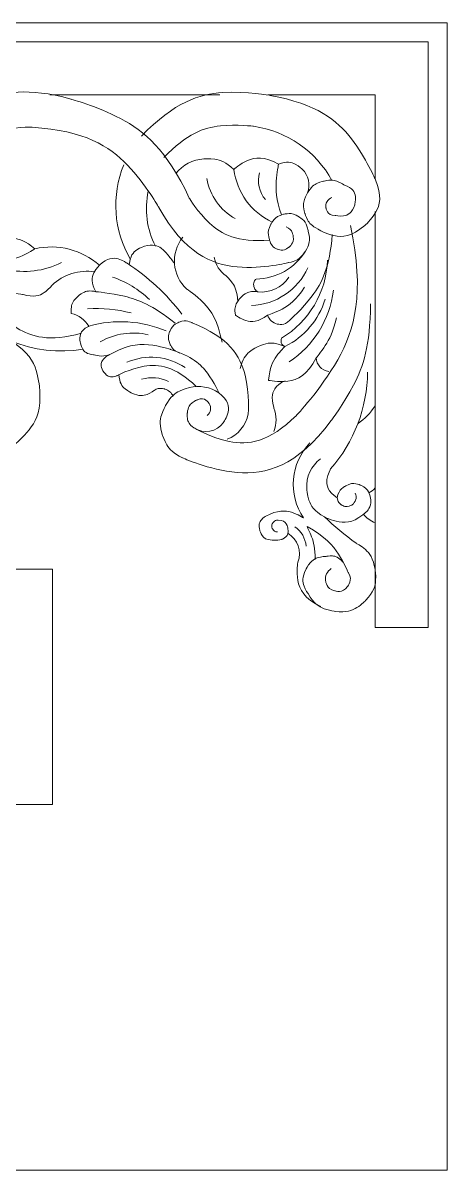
# Model space of a CAD drawing. Header units: millimetres. Extents: x 4881 to 5125, y 4052 to 4315.
# Drawn here: x 5079.6 to 5124.7, y 4193.4 to 4315.4 of the extents above; entities that cross this region are included whole.
import ezdxf

# ---------------------------------------------------------------- set-up
doc = ezdxf.new("R2010")
doc.units = ezdxf.units.MM
doc.header["$MEASUREMENT"] = 0
doc.layers.add('Layer 1', color=18, linetype='Continuous', true_color=0x000000)

msp = doc.modelspace()

# ---------------------------------------------------------------- linework, layer by layer
at = {"layer": 'Layer 1', "color": 1, "lineweight": 9, "true_color": 0xff0000}
for points, knots in [([(4880.69, 4315.42), (4880.69, 4315.42), (5124.69, 4315.42), (5124.69, 4315.42), (5124.69, 4315.42), (5124.69, 4315.42), (5124.69, 4284.92), (5124.69, 4254.42), (5124.69, 4193.42), (5124.69, 4193.42), (5124.69, 4193.42), (5124.69, 4193.42), (5063.69, 4193.42), (5002.69, 4193.42), (4880.69, 4193.42), (4880.69, 4193.42), (4880.69, 4193.42), (4880.69, 4193.42), (4880.69, 4223.92), (4880.69, 4254.42), (4880.69, 4315.42), (4880.69, 4315.42)], [0, 0, 0, 0, 0.142857, 0.142857, 0.142857, 0.285714, 0.285714, 0.285714, 0.428571, 0.428571, 0.428571, 0.571429, 0.571429, 0.571429, 0.714286, 0.714286, 0.714286, 0.857143, 0.857143, 0.857143, 1, 1, 1, 1]), ([(4949.06, 4307.76), (4949.06, 4307.76), (4928.35, 4307.76), (4928.35, 4307.76), (4928.35, 4307.76), (4928.35, 4307.76), (4928.35, 4302.92), (4928.35, 4298.08), (4928.35, 4288.41), (4928.35, 4288.41), (4928.35, 4288.41), (4928.35, 4288.41), (4926.94, 4288.41), (4925.52, 4288.41), (4922.69, 4288.41), (4922.69, 4288.41), (4922.69, 4288.41), (4922.69, 4288.41), (4922.69, 4294.66), (4922.69, 4300.91), (4922.69, 4313.42), (4922.69, 4313.42), (4922.69, 4313.42), (4922.69, 4313.42), (4929.28, 4313.42), (4935.87, 4313.42), (4949.06, 4313.42), (4949.06, 4313.42), (4949.06, 4313.42), (4949.06, 4313.42), (4992.47, 4313.42), (5035.87, 4313.42), (5122.69, 4313.42), (5122.69, 4313.42), (5122.69, 4313.42), (5122.69, 4313.42), (5122.69, 4297.84), (5122.69, 4282.27), (5122.69, 4251.12), (5122.69, 4251.12), (5122.69, 4251.12), (5122.69, 4251.12), (5121.28, 4251.12), (5119.86, 4251.12), (5117.03, 4251.12), (5117.03, 4251.12), (5117.03, 4251.12), (5117.03, 4251.12), (5117.03, 4262.18), (5117.03, 4273.23), (5117.03, 4295.35), (5117.03, 4295.35)], [0, 0, 0, 0, 0.055556, 0.055556, 0.055556, 0.111111, 0.111111, 0.111111, 0.166667, 0.166667, 0.166667, 0.222222, 0.222222, 0.222222, 0.277778, 0.277778, 0.277778, 0.333333, 0.333333, 0.333333, 0.388889, 0.388889, 0.388889, 0.444444, 0.444444, 0.444444, 0.5, 0.5, 0.5, 0.555556, 0.555556, 0.555556, 0.611111, 0.611111, 0.611111, 0.666667, 0.666667, 0.666667, 0.722222, 0.722222, 0.722222, 0.777778, 0.777778, 0.777778, 0.833333, 0.833333, 0.833333, 0.888889, 0.888889, 0.888889, 1, 1, 1, 1]), ([(5056.8, 4306.21), (5058.37, 4305.74), (5059.54, 4304.4), (5059.79, 4302.78), (5059.79, 4302.78), (5059.79, 4302.36), (5059.66, 4301.96), (5059.52, 4301.57), (5059.25, 4301.19), (5058.46, 4300.92), (5058.46, 4300.92), (5058.06, 4300.78), (5057.65, 4300.78), (5057.23, 4300.77), (5056.79, 4300.9), (5056.26, 4301.56), (5056.26, 4301.56), (5055.96, 4302.15), (5055.48, 4302.63), (5055.01, 4303.1), (5054.37, 4303.45), (5053.03, 4303.31), (5053.03, 4303.31), (5053.14, 4303.31), (5053.25, 4303.29), (5053.36, 4303.27), (5053.46, 4303.23), (5053.62, 4303.07), (5053.62, 4303.07), (5053.7, 4303), (5053.76, 4302.91), (5053.82, 4302.81), (5053.87, 4302.71), (5053.87, 4302.49), (5053.87, 4302.49), (5053.87, 4302.38), (5053.84, 4302.27), (5053.82, 4302.16), (5053.78, 4302.06), (5053.62, 4301.9), (5053.62, 4301.9), (5053.54, 4301.83), (5053.44, 4301.77), (5053.35, 4301.71), (5053.24, 4301.67), (5053.02, 4301.67), (5053.02, 4301.67), (5051.74, 4301.67), (5050.52, 4301.3), (5049.29, 4300.94), (5048.12, 4300.22), (5046.96, 4297.94), (5046.96, 4297.94), (5046.37, 4296.8), (5046.13, 4295.54), (5045.89, 4294.29), (5045.99, 4292.92), (5047.47, 4290.83), (5047.47, 4290.83), (5049.33, 4288.89), (5051.49, 4287.28), (5053.64, 4285.66), (5056.08, 4284.38), (5061.4, 4283.5), (5061.4, 4283.5), (5062.93, 4284.32), (5064.14, 4285.58), (5065.34, 4286.83), (5066.22, 4288.51), (5065.78, 4291.97), (5065.78, 4291.97), (5065.62, 4294.38), (5066.06, 4296.75), (5066.49, 4299.12), (5067.51, 4301.46), (5071.26, 4304.51), (5071.26, 4304.51), (5073.13, 4306.03), (5075.31, 4307.05), (5077.49, 4308.08), (5079.99, 4308.6), (5084.64, 4307.32), (5084.64, 4307.32), (5087.41, 4306.57), (5089.95, 4305.24), (5092.49, 4303.9), (5094.8, 4301.98), (5097.26, 4296.79), (5097.26, 4296.79), (5098.14, 4295.29), (5099.41, 4294.11), (5100.68, 4292.92), (5102.34, 4292.05), (5105.81, 4292.32), (5105.81, 4292.32), (5105.71, 4292.6), (5105.67, 4292.89), (5105.64, 4293.19), (5105.66, 4293.49), (5105.94, 4294.02), (5105.94, 4294.02), (5106.09, 4294.28), (5106.28, 4294.5), (5106.47, 4294.73), (5106.72, 4294.92), (5107.29, 4295.06), (5107.29, 4295.06), (5107.58, 4295.13), (5107.88, 4295.14), (5108.17, 4295.15), (5108.48, 4295.1), (5108.97, 4294.77), (5108.97, 4294.77), (5109.22, 4294.6), (5109.43, 4294.39), (5109.63, 4294.18), (5109.8, 4293.91), (5109.89, 4293.33), (5109.89, 4293.33), (5110, 4292.96), (5110.04, 4292.58), (5110.07, 4292.21), (5110.02, 4291.81), (5109.63, 4291.16), (5109.63, 4291.16), (5109.43, 4290.83), (5109.16, 4290.56), (5108.9, 4290.28), (5108.57, 4290.06), (5107.82, 4289.93), (5107.82, 4289.93), (5105.12, 4289.22), (5102.36, 4289.47), (5099.59, 4289.72), (5096.76, 4290.92), (5094.02, 4295.78), (5094.02, 4295.78), (5092.64, 4298.25), (5090.68, 4300.29), (5088.72, 4302.33), (5086.19, 4303.93), (5080.54, 4304.33), (5080.54, 4304.33), (5078.52, 4304.38), (5076.59, 4303.82), (5074.66, 4303.26), (5072.81, 4302.09), (5071.16, 4298.41), (5071.16, 4298.41), (5070.98, 4297.56), (5071.01, 4296.7), (5071.05, 4295.85), (5071.32, 4294.97), (5072.56, 4293.77), (5072.56, 4293.77), (5073.18, 4293.18), (5073.94, 4292.77), (5074.69, 4292.35), (5075.58, 4292.13), (5077.25, 4292.57), (5077.25, 4292.57), (5077.9, 4292.61), (5078.54, 4292.52), (5079.18, 4292.43), (5079.82, 4292.22), (5080.83, 4291.4), (5080.83, 4291.4), (5080.07, 4290.88), (5079.21, 4290.54), (5078.36, 4290.19), (5077.41, 4290.01), (5075.61, 4290.42), (5075.61, 4290.42), (5074.71, 4290.62), (5073.87, 4291), (5073.03, 4291.39), (5072.25, 4291.95), (5071.31, 4293.54)], [0, 0, 0, 0, 0.016667, 0.016667, 0.016667, 0.033333, 0.033333, 0.033333, 0.05, 0.05, 0.05, 0.066667, 0.066667, 0.066667, 0.083333, 0.083333, 0.083333, 0.1, 0.1, 0.1, 0.116667, 0.116667, 0.116667, 0.133333, 0.133333, 0.133333, 0.15, 0.15, 0.15, 0.166667, 0.166667, 0.166667, 0.183333, 0.183333, 0.183333, 0.2, 0.2, 0.2, 0.216667, 0.216667, 0.216667, 0.233333, 0.233333, 0.233333, 0.25, 0.25, 0.25, 0.266667, 0.266667, 0.266667, 0.283333, 0.283333, 0.283333, 0.3, 0.3, 0.3, 0.316667, 0.316667, 0.316667, 0.333333, 0.333333, 0.333333, 0.35, 0.35, 0.35, 0.366667, 0.366667, 0.366667, 0.383333, 0.383333, 0.383333, 0.4, 0.4, 0.4, 0.416667, 0.416667, 0.416667, 0.433333, 0.433333, 0.433333, 0.45, 0.45, 0.45, 0.466667, 0.466667, 0.466667, 0.483333, 0.483333, 0.483333, 0.5, 0.5, 0.5, 0.516667, 0.516667, 0.516667, 0.533333, 0.533333, 0.533333, 0.55, 0.55, 0.55, 0.566667, 0.566667, 0.566667, 0.583333, 0.583333, 0.583333, 0.6, 0.6, 0.6, 0.616667, 0.616667, 0.616667, 0.633333, 0.633333, 0.633333, 0.65, 0.65, 0.65, 0.666667, 0.666667, 0.666667, 0.683333, 0.683333, 0.683333, 0.7, 0.7, 0.7, 0.716667, 0.716667, 0.716667, 0.733333, 0.733333, 0.733333, 0.75, 0.75, 0.75, 0.766667, 0.766667, 0.766667, 0.783333, 0.783333, 0.783333, 0.8, 0.8, 0.8, 0.816667, 0.816667, 0.816667, 0.833333, 0.833333, 0.833333, 0.85, 0.85, 0.85, 0.866667, 0.866667, 0.866667, 0.883333, 0.883333, 0.883333, 0.9, 0.9, 0.9, 0.916667, 0.916667, 0.916667, 0.933333, 0.933333, 0.933333, 0.95, 0.95, 0.95, 0.966667, 0.966667, 0.966667, 1, 1, 1, 1]), ([(5112.43, 4296.84), (5111.98, 4296.68), (5111.71, 4296.22), (5111.8, 4295.75), (5111.8, 4295.75), (5111.84, 4295.51), (5111.97, 4295.31), (5112.09, 4295.11), (5112.3, 4294.94), (5112.78, 4294.95), (5112.78, 4294.95), (5113.22, 4294.82), (5113.67, 4294.89), (5114.13, 4294.95), (5114.59, 4295.2), (5114.86, 4296.08), (5114.86, 4296.08), (5114.99, 4296.52), (5114.93, 4296.97), (5114.88, 4297.42), (5114.64, 4297.89), (5113.76, 4298.17), (5113.76, 4298.17), (5113.45, 4298.38), (5113.1, 4298.53), (5112.75, 4298.68), (5112.36, 4298.76), (5111.62, 4298.6), (5111.62, 4298.6), (5111.25, 4298.53), (5110.9, 4298.37), (5110.55, 4298.22), (5110.23, 4297.99), (5109.84, 4297.33), (5109.84, 4297.33), (5109.64, 4297.01), (5109.52, 4296.65), (5109.4, 4296.29), (5109.35, 4295.89), (5109.56, 4295.16), (5109.56, 4295.16), (5109.67, 4294.8), (5109.85, 4294.46), (5110.03, 4294.13), (5110.28, 4293.83), (5110.96, 4293.48), (5110.96, 4293.48), (5111.74, 4293), (5112.64, 4292.8), (5113.53, 4292.6), (5114.53, 4292.68), (5115.93, 4293.87), (5115.93, 4293.87), (5116.63, 4294.47), (5117.09, 4295.26), (5117.56, 4296.05), (5117.79, 4297.03), (5117.07, 4298.72), (5117.07, 4298.72), (5116.07, 4301.06), (5114.52, 4303.08), (5112.97, 4305.09), (5110.87, 4306.78), (5105.87, 4307.71), (5105.87, 4307.71), (5103.37, 4308.18), (5100.83, 4308.01), (5098.29, 4307.84), (5095.73, 4307.03), (5092.17, 4303.39)], [0, 0, 0, 0, 0.041667, 0.041667, 0.041667, 0.083333, 0.083333, 0.083333, 0.125, 0.125, 0.125, 0.166667, 0.166667, 0.166667, 0.208333, 0.208333, 0.208333, 0.25, 0.25, 0.25, 0.291667, 0.291667, 0.291667, 0.333333, 0.333333, 0.333333, 0.375, 0.375, 0.375, 0.416667, 0.416667, 0.416667, 0.458333, 0.458333, 0.458333, 0.5, 0.5, 0.5, 0.541667, 0.541667, 0.541667, 0.583333, 0.583333, 0.583333, 0.625, 0.625, 0.625, 0.666667, 0.666667, 0.666667, 0.708333, 0.708333, 0.708333, 0.75, 0.75, 0.75, 0.791667, 0.791667, 0.791667, 0.833333, 0.833333, 0.833333, 0.875, 0.875, 0.875, 0.916667, 0.916667, 0.916667, 1, 1, 1, 1]), ([(5117.03, 4298.81), (5117.03, 4298.81), (5117.03, 4307.76), (5117.03, 4307.76), (5117.03, 4307.76), (5117.03, 4307.76), (5114.18, 4307.76), (5111.33, 4307.76), (5105.63, 4307.76), (5105.63, 4307.76)], [0, 0, 0, 0, 0.25, 0.25, 0.25, 0.5, 0.5, 0.5, 1, 1, 1, 1]), ([(5112.44, 4298.65), (5110.74, 4301.79), (5107.64, 4303.93), (5104.1, 4304.42), (5104.1, 4304.42), (5102.34, 4304.66), (5100.56, 4304.47), (5098.79, 4304.28), (5097.01, 4303.66), (5094.54, 4301.09)], [0, 0, 0, 0, 0.25, 0.25, 0.25, 0.5, 0.5, 0.5, 1, 1, 1, 1]), ([(5095.81, 4299.4), (5096.55, 4300.32), (5097.64, 4300.88), (5098.81, 4300.96), (5098.81, 4300.96), (5099.4, 4301.01), (5099.98, 4300.92), (5100.56, 4300.84), (5101.14, 4300.64), (5102, 4299.84), (5102, 4299.84), (5102.65, 4300.43), (5103.45, 4300.79), (5104.26, 4301.14), (5105.22, 4301.25), (5106.76, 4300.4), (5106.76, 4300.4), (5106.58, 4299.5), (5106.51, 4298.58), (5106.45, 4297.67), (5106.5, 4296.74), (5107.06, 4294.99)], [0, 0, 0, 0, 0.125, 0.125, 0.125, 0.25, 0.25, 0.25, 0.375, 0.375, 0.375, 0.5, 0.5, 0.5, 0.625, 0.625, 0.625, 0.75, 0.75, 0.75, 1, 1, 1, 1]), ([(5109.84, 4297.33), (5110.16, 4298.21), (5109.95, 4299.2), (5109.28, 4299.86), (5109.28, 4299.86), (5108.95, 4300.19), (5108.54, 4300.4), (5108.13, 4300.62), (5107.63, 4300.73), (5106.76, 4300.4)], [0, 0, 0, 0, 0.25, 0.25, 0.25, 0.5, 0.5, 0.5, 1, 1, 1, 1]), ([(5069.98, 4300.43), (5067.94, 4294.52), (5070.6, 4288.02), (5076.2, 4285.25), (5076.2, 4285.25), (5077.41, 4283.91), (5078.94, 4282.96), (5080.46, 4282.02), (5082.32, 4281.47), (5085.79, 4282.42)], [0, 0, 0, 0, 0.25, 0.25, 0.25, 0.5, 0.5, 0.5, 1, 1, 1, 1]), ([(5056.33, 4237.97), (5056.33, 4237.97), (5077.03, 4237.97), (5077.03, 4237.97), (5077.03, 4237.97), (5077.03, 4237.97), (5077.03, 4242.81), (5077.03, 4247.64), (5077.03, 4257.32), (5077.03, 4257.32), (5077.03, 4257.32), (5077.03, 4257.32), (5078.45, 4257.32), (5079.86, 4257.32), (5082.69, 4257.32), (5082.69, 4257.32), (5082.69, 4257.32), (5082.69, 4257.32), (5082.69, 4251.07), (5082.69, 4244.81), (5082.69, 4232.31), (5082.69, 4232.31), (5082.69, 4232.31), (5082.69, 4232.31), (5076.1, 4232.31), (5069.51, 4232.31), (5056.33, 4232.31), (5056.33, 4232.31), (5056.33, 4232.31), (5056.33, 4232.31), (5012.92, 4232.31), (4969.51, 4232.31), (4882.69, 4232.31), (4882.69, 4232.31), (4882.69, 4232.31), (4882.69, 4232.31), (4882.69, 4247.88), (4882.69, 4263.46), (4882.69, 4294.6), (4882.69, 4294.6), (4882.69, 4294.6), (4882.69, 4294.6), (4884.11, 4294.6), (4885.52, 4294.6), (4888.35, 4294.6), (4888.35, 4294.6), (4888.35, 4294.6), (4888.35, 4294.6), (4888.35, 4283.55), (4888.35, 4272.49), (4888.35, 4250.38), (4888.35, 4250.38)], [0, 0, 0, 0, 0.055556, 0.055556, 0.055556, 0.111111, 0.111111, 0.111111, 0.166667, 0.166667, 0.166667, 0.222222, 0.222222, 0.222222, 0.277778, 0.277778, 0.277778, 0.333333, 0.333333, 0.333333, 0.388889, 0.388889, 0.388889, 0.444444, 0.444444, 0.444444, 0.5, 0.5, 0.5, 0.555556, 0.555556, 0.555556, 0.611111, 0.611111, 0.611111, 0.666667, 0.666667, 0.666667, 0.722222, 0.722222, 0.722222, 0.777778, 0.777778, 0.777778, 0.833333, 0.833333, 0.833333, 0.888889, 0.888889, 0.888889, 1, 1, 1, 1]), ([(5099.17, 4273.66), (5099.55, 4273.98), (5099.63, 4274.53), (5099.36, 4274.95), (5099.36, 4274.95), (5099.23, 4275.16), (5099.03, 4275.3), (5098.83, 4275.45), (5098.56, 4275.53), (5098.11, 4275.33), (5098.11, 4275.33), (5097.82, 4275.21), (5097.57, 4275.02), (5097.33, 4274.83), (5097.12, 4274.57), (5097.05, 4273.95), (5097.05, 4273.95), (5097.01, 4273.64), (5097.06, 4273.33), (5097.11, 4273.02), (5097.24, 4272.72), (5097.75, 4272.35), (5097.75, 4272.35), (5099.51, 4271.3), (5101.51, 4270.91), (5103.51, 4270.51), (5105.75, 4270.78), (5108.65, 4273.67), (5108.65, 4273.67), (5111.22, 4276.36), (5113.05, 4279.59), (5114.87, 4282.82), (5115.95, 4286.6), (5114.41, 4293.87)], [0, 0, 0, 0, 0.083333, 0.083333, 0.083333, 0.166667, 0.166667, 0.166667, 0.25, 0.25, 0.25, 0.333333, 0.333333, 0.333333, 0.416667, 0.416667, 0.416667, 0.5, 0.5, 0.5, 0.583333, 0.583333, 0.583333, 0.666667, 0.666667, 0.666667, 0.75, 0.75, 0.75, 0.833333, 0.833333, 0.833333, 1, 1, 1, 1]), ([(5105.81, 4292.32), (5105.89, 4291.88), (5106.2, 4291.51), (5106.61, 4291.36), (5106.61, 4291.36), (5106.82, 4291.28), (5107.04, 4291.26), (5107.27, 4291.24), (5107.5, 4291.28), (5107.85, 4291.56), (5107.85, 4291.56), (5108.02, 4291.7), (5108.15, 4291.88), (5108.29, 4292.06), (5108.37, 4292.28), (5108.32, 4292.72), (5108.32, 4292.72), (5108.29, 4292.94), (5108.2, 4293.14), (5108.11, 4293.35), (5107.97, 4293.54), (5107.56, 4293.72)], [0, 0, 0, 0, 0.125, 0.125, 0.125, 0.25, 0.25, 0.25, 0.375, 0.375, 0.375, 0.5, 0.5, 0.5, 0.625, 0.625, 0.625, 0.75, 0.75, 0.75, 1, 1, 1, 1]), ([(5096.57, 4292.62), (5095.22, 4290.96), (5095.41, 4288.53), (5097.01, 4287.11), (5097.01, 4287.11), (5097.98, 4286.45), (5098.8, 4285.61), (5099.61, 4284.77), (5100.28, 4283.75), (5100.74, 4281.45)], [0, 0, 0, 0, 0.25, 0.25, 0.25, 0.5, 0.5, 0.5, 1, 1, 1, 1]), ([(5105.59, 4284.33), (5105.74, 4283.86), (5106.14, 4283.5), (5106.62, 4283.39), (5106.62, 4283.39), (5106.87, 4283.34), (5107.11, 4283.35), (5107.36, 4283.36), (5107.62, 4283.44), (5107.96, 4283.81), (5107.96, 4283.81), (5109.27, 4284.97), (5110.33, 4286.38), (5111.39, 4287.78), (5112.2, 4289.41), (5112.47, 4292.92)], [0, 0, 0, 0, 0.166667, 0.166667, 0.166667, 0.333333, 0.333333, 0.333333, 0.5, 0.5, 0.5, 0.666667, 0.666667, 0.666667, 1, 1, 1, 1]), ([(5095.68, 4289.87), (5095.42, 4290.19), (5095.17, 4290.5), (5094.91, 4290.82), (5094.91, 4290.82), (5094.63, 4291.19), (5094.26, 4291.47), (5093.88, 4291.74), (5093.4, 4291.9), (5092.5, 4291.66), (5092.5, 4291.66), (5092.06, 4291.53), (5091.67, 4291.28), (5091.28, 4291.02), (5090.95, 4290.63), (5090.87, 4289.71)], [0, 0, 0, 0, 0.166667, 0.166667, 0.166667, 0.333333, 0.333333, 0.333333, 0.5, 0.5, 0.5, 0.666667, 0.666667, 0.666667, 1, 1, 1, 1]), ([(5109.63, 4291.16), (5108.49, 4289.33), (5106.51, 4288.21), (5104.36, 4288.18), (5104.36, 4288.18), (5104.27, 4288.09), (5104.2, 4287.97), (5104.12, 4287.86), (5104.08, 4287.72), (5104.11, 4287.46), (5104.11, 4287.46), (5104.13, 4287.32), (5104.18, 4287.2), (5104.23, 4287.07), (5104.3, 4286.96), (5104.54, 4286.82), (5104.54, 4286.82), (5104.2, 4286.87), (5103.86, 4286.84), (5103.52, 4286.8), (5103.18, 4286.68), (5102.71, 4286.19), (5102.71, 4286.19), (5102.48, 4285.94), (5102.31, 4285.64), (5102.14, 4285.35), (5102.04, 4285), (5102.18, 4284.33), (5102.18, 4284.33), (5102.68, 4283.95), (5103.28, 4283.77), (5103.88, 4283.58), (5104.58, 4283.58), (5105.59, 4284.33), (5105.59, 4284.33), (5106.4, 4284.6), (5107.15, 4284.99), (5107.9, 4285.39), (5108.59, 4285.91), (5109.53, 4287.32)], [0, 0, 0, 0, 0.071429, 0.071429, 0.071429, 0.142857, 0.142857, 0.142857, 0.214286, 0.214286, 0.214286, 0.285714, 0.285714, 0.285714, 0.357143, 0.357143, 0.357143, 0.428571, 0.428571, 0.428571, 0.5, 0.5, 0.5, 0.571429, 0.571429, 0.571429, 0.642857, 0.642857, 0.642857, 0.714286, 0.714286, 0.714286, 0.785714, 0.785714, 0.785714, 0.857143, 0.857143, 0.857143, 1, 1, 1, 1]), ([(5087.2, 4288.94), (5085.54, 4289.19), (5083.86, 4288.67), (5082.65, 4287.53), (5082.65, 4287.53), (5082.28, 4287.06), (5081.8, 4286.73), (5081.31, 4286.4), (5080.71, 4286.21), (5079.58, 4286.53), (5079.58, 4286.53), (5078.1, 4286.68), (5076.69, 4287.12), (5075.27, 4287.55), (5073.92, 4288.28), (5072.02, 4290.55)], [0, 0, 0, 0, 0.166667, 0.166667, 0.166667, 0.333333, 0.333333, 0.333333, 0.5, 0.5, 0.5, 0.666667, 0.666667, 0.666667, 1, 1, 1, 1]), ([(5096.47, 4284.45), (5094.85, 4286.57), (5092.87, 4288.4), (5090.63, 4289.86), (5090.63, 4289.86), (5090.19, 4290.18), (5089.67, 4290.32), (5089.15, 4290.46), (5088.54, 4290.43), (5087.74, 4289.7), (5087.74, 4289.7), (5087.34, 4289.33), (5087.1, 4288.85), (5086.85, 4288.36), (5086.76, 4287.77), (5087.32, 4286.83)], [0, 0, 0, 0, 0.166667, 0.166667, 0.166667, 0.333333, 0.333333, 0.333333, 0.5, 0.5, 0.5, 0.666667, 0.666667, 0.666667, 1, 1, 1, 1]), ([(5099.92, 4290.5), (5100.05, 4289.7), (5100.5, 4288.99), (5101.17, 4288.53), (5101.17, 4288.53), (5101.54, 4288.17), (5101.84, 4287.75), (5102.14, 4287.33), (5102.37, 4286.84), (5102.43, 4285.8)], [0, 0, 0, 0, 0.25, 0.25, 0.25, 0.5, 0.5, 0.5, 1, 1, 1, 1]), ([(5111.97, 4290.17), (5111.83, 4286.76), (5110, 4283.65), (5107.08, 4281.88), (5107.08, 4281.88), (5107.02, 4281.71), (5107.02, 4281.52), (5107.03, 4281.34), (5107.11, 4281.15), (5107.44, 4281), (5107.44, 4281), (5106.94, 4280.53), (5106.53, 4279.97), (5106.12, 4279.42), (5105.81, 4278.78), (5105.69, 4277.41), (5105.69, 4277.41), (5106.71, 4277.18), (5107.75, 4277.31), (5108.78, 4277.45), (5109.83, 4277.94), (5110.77, 4279.81)], [0, 0, 0, 0, 0.125, 0.125, 0.125, 0.25, 0.25, 0.25, 0.375, 0.375, 0.375, 0.5, 0.5, 0.5, 0.625, 0.625, 0.625, 0.75, 0.75, 0.75, 1, 1, 1, 1]), ([(5086.57, 4283.17), (5086.15, 4283.85), (5085.48, 4284.33), (5084.7, 4284.52), (5084.7, 4284.52), (5084.67, 4284.87), (5084.71, 4285.21), (5084.76, 4285.56), (5084.9, 4285.9), (5085.42, 4286.35), (5085.42, 4286.35), (5085.68, 4286.58), (5085.98, 4286.74), (5086.29, 4286.9), (5086.65, 4286.99), (5087.32, 4286.83), (5087.32, 4286.83), (5088.86, 4286.69), (5090.36, 4286.34), (5091.86, 4285.98), (5093.32, 4285.4), (5095.75, 4283.5)], [0, 0, 0, 0, 0.125, 0.125, 0.125, 0.25, 0.25, 0.25, 0.375, 0.375, 0.375, 0.5, 0.5, 0.5, 0.625, 0.625, 0.625, 0.75, 0.75, 0.75, 1, 1, 1, 1]), ([(5111.71, 4286.04), (5111.05, 4283.84), (5109.5, 4282.02), (5107.44, 4281), (5107.44, 4281), (5106.98, 4281.21), (5106.47, 4281.31), (5105.97, 4281.42), (5105.44, 4281.41), (5104.51, 4280.96), (5104.51, 4280.96), (5104.05, 4280.74), (5103.65, 4280.42), (5103.25, 4280.1), (5102.92, 4279.68), (5102.68, 4278.68)], [0, 0, 0, 0, 0.166667, 0.166667, 0.166667, 0.333333, 0.333333, 0.333333, 0.5, 0.5, 0.5, 0.666667, 0.666667, 0.666667, 1, 1, 1, 1]), ([(5100.4, 4276.07), (5099.48, 4276.69), (5098.34, 4276.9), (5097.27, 4276.64), (5097.27, 4276.64), (5096.73, 4276.51), (5096.23, 4276.27), (5095.73, 4276.04), (5095.27, 4275.69), (5094.72, 4274.72), (5094.72, 4274.72), (5094.45, 4274.24), (5094.29, 4273.71), (5094.13, 4273.18), (5094.07, 4272.61), (5094.41, 4271.55), (5094.41, 4271.55), (5094.58, 4271.03), (5094.86, 4270.55), (5095.14, 4270.07), (5095.52, 4269.64), (5096.53, 4269.17), (5096.53, 4269.17), (5099.3, 4267.86), (5102.35, 4267.61), (5105.39, 4267.36), (5108.71, 4268.19), (5112.36, 4273.12), (5112.36, 4273.12), (5113.7, 4274.91), (5114.74, 4276.9), (5115.77, 4278.88), (5116.5, 4281.05), (5116.55, 4285.53)], [0, 0, 0, 0, 0.083333, 0.083333, 0.083333, 0.166667, 0.166667, 0.166667, 0.25, 0.25, 0.25, 0.333333, 0.333333, 0.333333, 0.416667, 0.416667, 0.416667, 0.5, 0.5, 0.5, 0.583333, 0.583333, 0.583333, 0.666667, 0.666667, 0.666667, 0.75, 0.75, 0.75, 0.833333, 0.833333, 0.833333, 1, 1, 1, 1]), ([(5094.8, 4282.66), (5092.19, 4283.76), (5089.29, 4283.94), (5086.57, 4283.17), (5086.57, 4283.17), (5086.24, 4283.02), (5085.98, 4282.77), (5085.72, 4282.52), (5085.53, 4282.17), (5085.65, 4281.45), (5085.65, 4281.45), (5085.71, 4281.09), (5085.88, 4280.78), (5086.06, 4280.46), (5086.35, 4280.19), (5087.07, 4280.12), (5087.07, 4280.12), (5087.37, 4280.04), (5087.67, 4280.01), (5087.97, 4279.97), (5088.28, 4279.98), (5088.86, 4280.18)], [0, 0, 0, 0, 0.125, 0.125, 0.125, 0.25, 0.25, 0.25, 0.375, 0.375, 0.375, 0.5, 0.5, 0.5, 0.625, 0.625, 0.625, 0.75, 0.75, 0.75, 1, 1, 1, 1]), ([(5101.29, 4271.14), (5102.45, 4271.59), (5103.29, 4272.61), (5103.52, 4273.83), (5103.52, 4273.83), (5103.71, 4275.93), (5103.2, 4277.97), (5102.68, 4280), (5101.47, 4281.98), (5097.55, 4283.53), (5097.55, 4283.53), (5097.33, 4283.64), (5097.1, 4283.69), (5096.87, 4283.75), (5096.62, 4283.76), (5096.17, 4283.59), (5096.17, 4283.59), (5095.94, 4283.5), (5095.74, 4283.37), (5095.54, 4283.24), (5095.36, 4283.06), (5095.18, 4282.61), (5095.18, 4282.61), (5095.09, 4282.39), (5095.05, 4282.15), (5095.01, 4281.91), (5095.02, 4281.66), (5095.22, 4281.23), (5095.22, 4281.23), (5095.32, 4281.01), (5095.47, 4280.82), (5095.61, 4280.62), (5095.8, 4280.46), (5096.26, 4280.31)], [0, 0, 0, 0, 0.083333, 0.083333, 0.083333, 0.166667, 0.166667, 0.166667, 0.25, 0.25, 0.25, 0.333333, 0.333333, 0.333333, 0.416667, 0.416667, 0.416667, 0.5, 0.5, 0.5, 0.583333, 0.583333, 0.583333, 0.666667, 0.666667, 0.666667, 0.75, 0.75, 0.75, 0.833333, 0.833333, 0.833333, 1, 1, 1, 1]), ([(5112.09, 4278.35), (5111.34, 4278.43), (5110.77, 4279.06), (5110.77, 4279.81), (5110.77, 4279.81), (5111.29, 4280.43), (5111.73, 4281.11), (5112.17, 4281.78), (5112.54, 4282.51), (5112.92, 4284.07)], [0, 0, 0, 0, 0.25, 0.25, 0.25, 0.5, 0.5, 0.5, 1, 1, 1, 1]), ([(5076.65, 4271.66), (5076.74, 4271.14), (5077.11, 4270.72), (5077.61, 4270.56), (5077.61, 4270.56), (5077.87, 4270.48), (5078.13, 4270.47), (5078.39, 4270.47), (5078.67, 4270.53), (5079.04, 4270.91), (5079.04, 4270.91), (5079.83, 4271.6), (5080.44, 4272.45), (5081.05, 4273.29), (5081.47, 4274.31), (5081.34, 4276.4), (5081.34, 4276.4), (5081.27, 4277.44), (5080.97, 4278.44), (5080.66, 4279.44), (5080.11, 4280.39), (5078.37, 4281.55)], [0, 0, 0, 0, 0.125, 0.125, 0.125, 0.25, 0.25, 0.25, 0.375, 0.375, 0.375, 0.5, 0.5, 0.5, 0.625, 0.625, 0.625, 0.75, 0.75, 0.75, 1, 1, 1, 1]), ([(5097.75, 4272.35), (5098.78, 4271.66), (5100.18, 4271.91), (5100.89, 4272.92), (5100.89, 4272.92), (5101.25, 4273.43), (5101.38, 4274.03), (5101.5, 4274.63), (5101.39, 4275.33), (5100.4, 4276.07), (5100.4, 4276.07), (5099.91, 4277.18), (5099.2, 4278.15), (5098.49, 4279.12), (5097.56, 4279.96), (5095.26, 4280.7), (5095.26, 4280.7), (5094.12, 4281.07), (5092.92, 4281.18), (5091.72, 4281.3), (5090.47, 4281.16), (5088.4, 4279.93), (5088.4, 4279.93), (5088.16, 4279.75), (5088.01, 4279.5), (5087.86, 4279.25), (5087.79, 4278.93), (5088.07, 4278.41), (5088.07, 4278.41), (5088.22, 4278.16), (5088.44, 4277.97), (5088.67, 4277.79), (5088.98, 4277.67), (5089.53, 4277.88), (5089.53, 4277.88), (5090.91, 4278.64), (5092.46, 4278.9), (5094.01, 4279.16), (5095.73, 4278.93), (5098, 4276.74)], [0, 0, 0, 0, 0.071429, 0.071429, 0.071429, 0.142857, 0.142857, 0.142857, 0.214286, 0.214286, 0.214286, 0.285714, 0.285714, 0.285714, 0.357143, 0.357143, 0.357143, 0.428571, 0.428571, 0.428571, 0.5, 0.5, 0.5, 0.571429, 0.571429, 0.571429, 0.642857, 0.642857, 0.642857, 0.714286, 0.714286, 0.714286, 0.785714, 0.785714, 0.785714, 0.857143, 0.857143, 0.857143, 1, 1, 1, 1]), ([(5095.53, 4275.73), (5095.36, 4276.09), (5095.04, 4276.36), (5094.65, 4276.48), (5094.65, 4276.48), (5094.46, 4276.53), (5094.26, 4276.55), (5094.06, 4276.57), (5093.85, 4276.54), (5093.51, 4276.34), (5093.51, 4276.34), (5093.17, 4276.07), (5092.77, 4275.91), (5092.37, 4275.75), (5091.92, 4275.7), (5091.13, 4276.05), (5091.13, 4276.05), (5090.74, 4276.22), (5090.42, 4276.5), (5090.09, 4276.77), (5089.83, 4277.15), (5089.77, 4278.01)], [0, 0, 0, 0, 0.125, 0.125, 0.125, 0.25, 0.25, 0.25, 0.375, 0.375, 0.375, 0.5, 0.5, 0.5, 0.625, 0.625, 0.625, 0.75, 0.75, 0.75, 1, 1, 1, 1]), ([(5106.26, 4271.97), (5106.57, 4272.77), (5106.57, 4273.66), (5106.27, 4274.46), (5106.27, 4274.46), (5106.06, 4275.02), (5106.09, 4275.62), (5106.11, 4276.21), (5106.37, 4276.84), (5107.45, 4277.36)], [0, 0, 0, 0, 0.25, 0.25, 0.25, 0.5, 0.5, 0.5, 1, 1, 1, 1]), ([(5116.23, 4278.28), (5116.2, 4274.49), (5114.8, 4270.83), (5112.29, 4267.99), (5112.29, 4267.99), (5111.98, 4267.46), (5111.91, 4266.86), (5111.83, 4266.26), (5111.99, 4265.59), (5113, 4264.91), (5113, 4264.91), (5113.02, 4264.76), (5113.06, 4264.62), (5113.11, 4264.48), (5113.19, 4264.34), (5113.43, 4264.18), (5113.43, 4264.18), (5113.55, 4264.09), (5113.69, 4264.04), (5113.82, 4263.98), (5113.98, 4263.95), (5114.26, 4264.03), (5114.26, 4264.03), (5114.41, 4264.07), (5114.54, 4264.14), (5114.67, 4264.2), (5114.79, 4264.3), (5114.91, 4264.57), (5114.91, 4264.57), (5114.98, 4264.7), (5115.01, 4264.85), (5115.04, 4264.99), (5115.04, 4265.15), (5114.92, 4265.42)], [0, 0, 0, 0, 0.083333, 0.083333, 0.083333, 0.166667, 0.166667, 0.166667, 0.25, 0.25, 0.25, 0.333333, 0.333333, 0.333333, 0.416667, 0.416667, 0.416667, 0.5, 0.5, 0.5, 0.583333, 0.583333, 0.583333, 0.666667, 0.666667, 0.666667, 0.75, 0.75, 0.75, 0.833333, 0.833333, 0.833333, 1, 1, 1, 1]), ([(5110.09, 4270.76), (5108.02, 4268.58), (5107.74, 4265.26), (5109.42, 4262.77), (5109.42, 4262.77), (5108.82, 4263.16), (5108.13, 4263.37), (5107.44, 4263.58), (5106.67, 4263.62), (5105.39, 4262.96), (5105.39, 4262.96), (5105.13, 4262.81), (5104.93, 4262.58), (5104.73, 4262.34), (5104.6, 4262.03), (5104.76, 4261.44), (5104.76, 4261.44), (5104.84, 4261.14), (5105.01, 4260.89), (5105.18, 4260.64), (5105.44, 4260.43), (5106.06, 4260.42), (5106.06, 4260.42), (5106.23, 4260.4), (5106.41, 4260.4), (5106.59, 4260.4), (5106.76, 4260.41), (5107.11, 4260.49), (5107.11, 4260.49), (5107.35, 4260.58), (5107.53, 4260.75), (5107.72, 4260.92), (5107.86, 4261.17), (5107.76, 4261.67), (5107.76, 4261.67), (5107.72, 4261.92), (5107.58, 4262.14), (5107.44, 4262.35), (5107.22, 4262.53), (5106.71, 4262.52), (5106.71, 4262.52), (5106.63, 4262.53), (5106.54, 4262.52), (5106.46, 4262.51), (5106.38, 4262.48), (5106.25, 4262.37), (5106.25, 4262.37), (5106.18, 4262.31), (5106.13, 4262.25), (5106.08, 4262.18), (5106.04, 4262.1), (5106.04, 4261.93), (5106.04, 4261.93), (5106.03, 4261.84), (5106.05, 4261.76), (5106.06, 4261.68), (5106.09, 4261.6), (5106.21, 4261.47), (5106.21, 4261.47), (5106.27, 4261.41), (5106.34, 4261.36), (5106.41, 4261.32), (5106.49, 4261.28), (5106.66, 4261.28)], [0, 0, 0, 0, 0.045455, 0.045455, 0.045455, 0.090909, 0.090909, 0.090909, 0.136364, 0.136364, 0.136364, 0.181818, 0.181818, 0.181818, 0.227273, 0.227273, 0.227273, 0.272727, 0.272727, 0.272727, 0.318182, 0.318182, 0.318182, 0.363636, 0.363636, 0.363636, 0.409091, 0.409091, 0.409091, 0.454545, 0.454545, 0.454545, 0.5, 0.5, 0.5, 0.545455, 0.545455, 0.545455, 0.590909, 0.590909, 0.590909, 0.636364, 0.636364, 0.636364, 0.681818, 0.681818, 0.681818, 0.727273, 0.727273, 0.727273, 0.772727, 0.772727, 0.772727, 0.818182, 0.818182, 0.818182, 0.863636, 0.863636, 0.863636, 0.909091, 0.909091, 0.909091, 1, 1, 1, 1]), ([(5111.23, 4269.07), (5110.23, 4268.32), (5109.67, 4267.12), (5109.75, 4265.87), (5109.75, 4265.87), (5109.79, 4265.25), (5109.99, 4264.66), (5110.19, 4264.06), (5110.54, 4263.5), (5111.63, 4262.89), (5111.63, 4262.89), (5112.37, 4262.49), (5113.2, 4262.35), (5114.04, 4262.21), (5114.95, 4262.33), (5116.18, 4263.49), (5116.18, 4263.49), (5116.35, 4263.71), (5116.47, 4263.96), (5116.58, 4264.21), (5116.65, 4264.5), (5116.51, 4265.04), (5116.51, 4265.04), (5116.45, 4265.31), (5116.32, 4265.55), (5116.19, 4265.8), (5116.01, 4266.02), (5115.5, 4266.25), (5115.5, 4266.25), (5115.25, 4266.36), (5114.97, 4266.41), (5114.7, 4266.46), (5114.41, 4266.45), (5113.92, 4266.19), (5113.92, 4266.19), (5113.68, 4266.06), (5113.47, 4265.87), (5113.26, 4265.69), (5113.09, 4265.45), (5113, 4264.91)], [0, 0, 0, 0, 0.071429, 0.071429, 0.071429, 0.142857, 0.142857, 0.142857, 0.214286, 0.214286, 0.214286, 0.285714, 0.285714, 0.285714, 0.357143, 0.357143, 0.357143, 0.428571, 0.428571, 0.428571, 0.5, 0.5, 0.5, 0.571429, 0.571429, 0.571429, 0.642857, 0.642857, 0.642857, 0.714286, 0.714286, 0.714286, 0.785714, 0.785714, 0.785714, 0.857143, 0.857143, 0.857143, 1, 1, 1, 1]), ([(5111.63, 4262.89), (5112.7, 4261.89), (5113.83, 4260.96), (5115, 4260.08), (5115, 4260.08), (5115.54, 4259.81), (5116, 4259.41), (5116.45, 4259.01), (5116.83, 4258.5), (5117.03, 4257.3), (5117.03, 4257.3), (5117.13, 4256.7), (5117.09, 4256.1), (5117.05, 4255.5), (5116.86, 4254.89), (5116.03, 4254.01), (5116.03, 4254.01), (5115.61, 4253.57), (5115.1, 4253.24), (5114.59, 4252.91), (5113.99, 4252.69), (5112.79, 4252.83), (5112.79, 4252.83), (5112.18, 4252.9), (5111.62, 4253.12), (5111.05, 4253.33), (5110.51, 4253.68), (5109.9, 4254.72), (5109.9, 4254.72), (5109.63, 4255.09), (5109.47, 4255.52), (5109.3, 4255.96), (5109.26, 4256.45), (5109.66, 4257.28), (5109.66, 4257.28), (5109.86, 4257.7), (5110.17, 4258.04), (5110.48, 4258.38), (5110.89, 4258.65), (5111.82, 4258.68), (5111.82, 4258.68), (5112.15, 4258.75), (5112.48, 4258.73), (5112.82, 4258.71), (5113.17, 4258.59), (5113.61, 4258.08)], [0, 0, 0, 0, 0.0625, 0.0625, 0.0625, 0.125, 0.125, 0.125, 0.1875, 0.1875, 0.1875, 0.25, 0.25, 0.25, 0.3125, 0.3125, 0.3125, 0.375, 0.375, 0.375, 0.4375, 0.4375, 0.4375, 0.5, 0.5, 0.5, 0.5625, 0.5625, 0.5625, 0.625, 0.625, 0.625, 0.6875, 0.6875, 0.6875, 0.75, 0.75, 0.75, 0.8125, 0.8125, 0.8125, 0.875, 0.875, 0.875, 1, 1, 1, 1]), ([(5112.36, 4257.38), (5111.92, 4257.1), (5111.69, 4256.59), (5111.77, 4256.07), (5111.77, 4256.07), (5111.81, 4255.81), (5111.93, 4255.58), (5112.04, 4255.34), (5112.24, 4255.14), (5112.74, 4255.01), (5112.74, 4255.01), (5113, 4254.95), (5113.26, 4254.96), (5113.52, 4254.98), (5113.79, 4255.08), (5114.1, 4255.49), (5114.1, 4255.49), (5114.26, 4255.7), (5114.34, 4255.95), (5114.43, 4256.2), (5114.45, 4256.48), (5114.19, 4256.93), (5114.19, 4256.93), (5113.74, 4257.97), (5113.13, 4258.93), (5112.53, 4259.88), (5111.75, 4260.75), (5109.79, 4261.86), (5109.79, 4261.86), (5110.06, 4261.32), (5110.28, 4260.75), (5110.49, 4260.18), (5110.64, 4259.58), (5110.66, 4258.35)], [0, 0, 0, 0, 0.083333, 0.083333, 0.083333, 0.166667, 0.166667, 0.166667, 0.25, 0.25, 0.25, 0.333333, 0.333333, 0.333333, 0.416667, 0.416667, 0.416667, 0.5, 0.5, 0.5, 0.583333, 0.583333, 0.583333, 0.666667, 0.666667, 0.666667, 0.75, 0.75, 0.75, 0.833333, 0.833333, 0.833333, 1, 1, 1, 1]), ([(5107.73, 4261.14), (5108.79, 4260.51), (5109.25, 4259.21), (5108.81, 4258.06), (5108.81, 4258.06), (5108.65, 4257.09), (5108.81, 4256.12), (5108.98, 4255.16), (5109.48, 4254.2), (5111.26, 4253.35)], [0, 0, 0, 0, 0.25, 0.25, 0.25, 0.5, 0.5, 0.5, 1, 1, 1, 1])]:
    msp.add_open_spline(points, degree=3, knots=knots, dxfattribs=at)
for points in [[(5082.41, 4307.76), (5082.41, 4307.76), (5100.49, 4307.76), (5100.49, 4307.76)], [(5090.29, 4300.33), (5088.94, 4297.05), (5089.2, 4293.33), (5090.99, 4290.27)], [(5102, 4299.84), (5102.31, 4297.39), (5103.85, 4295.28), (5106.08, 4294.23)], [(5104.73, 4299.49), (5104.46, 4298.49), (5104.69, 4297.42), (5105.36, 4296.62)], [(5099.13, 4298.86), (5099.44, 4297.06), (5100.54, 4295.49), (5102.14, 4294.6)], [(5092.89, 4297.54), (5092.46, 4295.55), (5092.73, 4293.48), (5093.65, 4291.67)], [(5087.69, 4289.64), (5085.82, 4291.29), (5083.27, 4291.95), (5080.83, 4291.4)], [(5077.72, 4289.21), (5079.72, 4288.75), (5081.81, 4289), (5083.64, 4289.94)], [(5093.03, 4285.99), (5091.89, 4287.07), (5090.54, 4287.89), (5089.07, 4288.39)], [(5103.87, 4285.35), (5106.48, 4285.46), (5108.8, 4287.01), (5109.88, 4289.38)], [(5104.54, 4286.82), (5105.85, 4286.67), (5107.14, 4287.27), (5107.86, 4288.38)], [(5072.22, 4286.34), (5075.38, 4282.02), (5080.69, 4279.84), (5085.97, 4280.71)], [(5107.87, 4279.36), (5110.49, 4281.08), (5112.22, 4283.86), (5112.59, 4286.98)], [(5091.07, 4284.57), (5089.56, 4284.96), (5088, 4285.11), (5086.44, 4285.02)], [(5092.89, 4282.26), (5091.15, 4282.65), (5089.33, 4282.38), (5087.77, 4281.5)], [(5096.83, 4278.76), (5094.99, 4280), (5092.64, 4280.21), (5090.61, 4279.32)], [(5095.06, 4277.27), (5094.17, 4277.72), (5093.14, 4277.81), (5092.18, 4277.52)], [(5115.19, 4272.78), (5115.92, 4273.29), (5116.55, 4273.94), (5117.03, 4274.69)], [(5116.37, 4265.43), (5116.61, 4265.57), (5116.84, 4265.75), (5117.03, 4265.96)], [(5115.78, 4263.16), (5116.12, 4262.76), (5116.55, 4262.45), (5117.03, 4262.26)], [(5109.69, 4259.78), (5109.62, 4260.6), (5109.18, 4261.36), (5108.49, 4261.82)]]:
    msp.add_open_spline(points, degree=3, dxfattribs=at)

doc.saveas('drawing.dxf')
